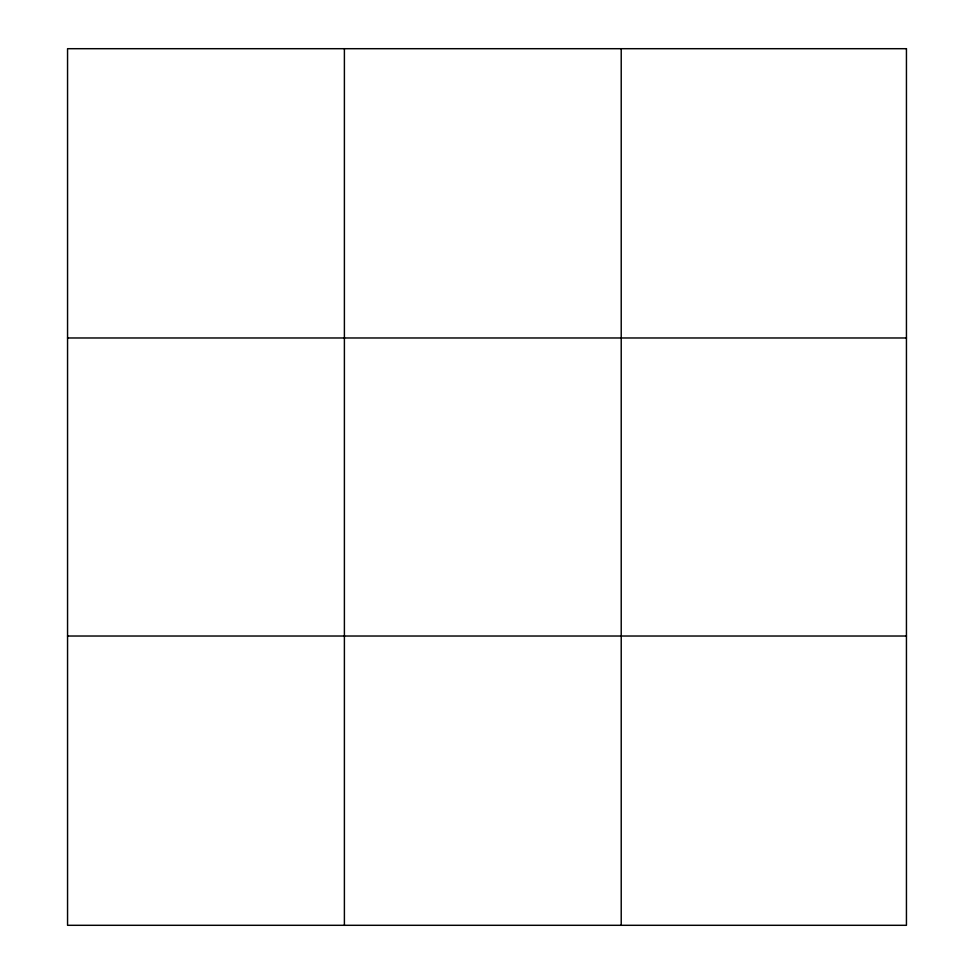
<?xml version="1.0" encoding="UTF-8"?>
<svg xmlns="http://www.w3.org/2000/svg" width="974" height="974" viewBox="0 0 974 974"><rect width="100%" height="100%" fill="white"/><g stroke="black" fill="none" stroke-linecap="round" stroke-linejoin="round"><path stroke-width="1.46" d="M344.394 48.7L344.394 925.3M621.217 48.7L621.217 925.3M67.559 337.978L906.441 337.978M67.559 636.022L906.441 636.022M906.441 48.7L906.441 925.3L67.559 925.3L67.559 48.7L906.441 48.7"/></g></svg>
